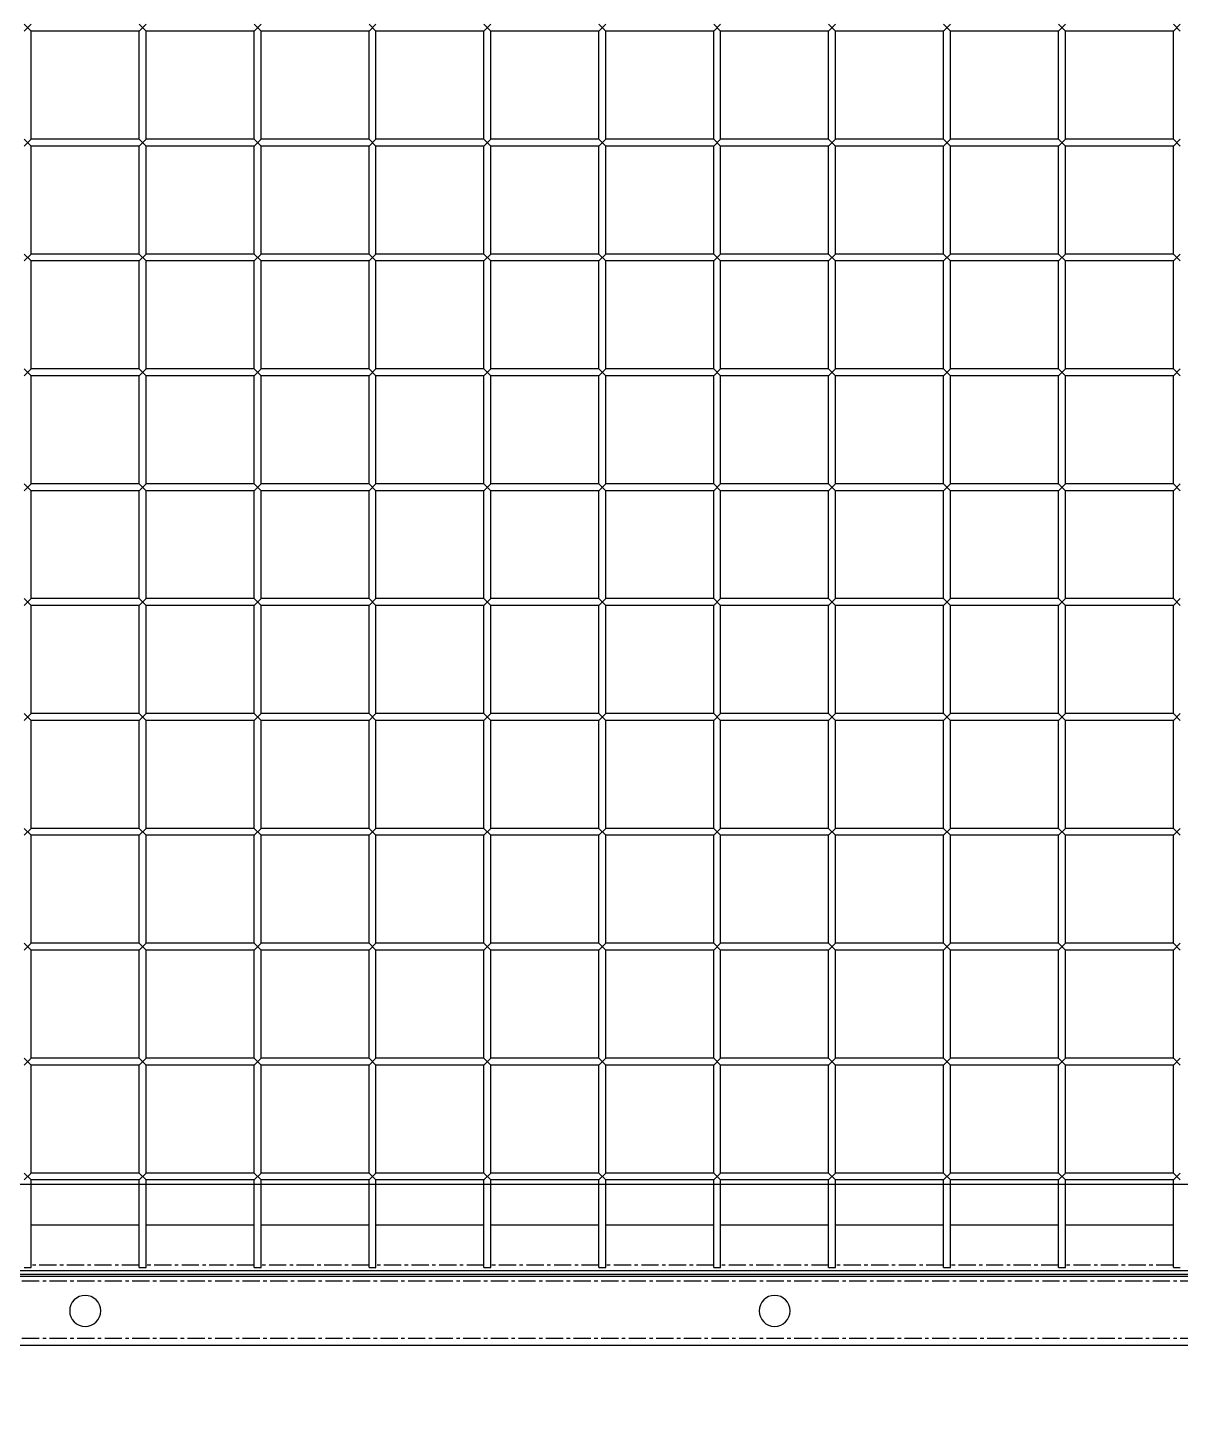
# Model space of a CAD drawing. Header units: millimetres. Extents: x -198529 to 244266, y -64 to 158464.
# Drawn here: x -168534 to -168032, y 108730 to 109334 of the extents above; entities that cross this region are included whole.
import ezdxf

# ---------------------------------------------------------------- set-up
doc = ezdxf.new("R2010")
doc.units = ezdxf.units.MM
doc.linetypes.add('CENTER', pattern=[12, 7.5, -1.5, 1.5, -1.5])
doc.layers.add('0-DCC', color=30, linetype='Continuous')
doc.layers.add('0-DCC-STRUC', color=180, linetype='Continuous')

# ---------------------------------------------------------------- blocks, each defined once
blk = doc.blocks.new('DCC2850x1800(右)')
at = {"color": 0, "linetype": 'Continuous'}
for p, q in [((63792.5, -73903.48), (63789.5, -73906.48)), ((63792.5, -73906.48), (63789.5, -73903.48)), ((63842.5, -73903.48), (63839.5, -73906.48)), ((63842.5, -73906.48), (63839.5, -73903.48)), ((63892.5, -73903.48), (63889.5, -73906.48)), ((63892.5, -73906.48), (63889.5, -73903.48)), ((63942.5, -73903.48), (63939.5, -73906.48)), ((63942.5, -73906.48), (63939.5, -73903.48)), ((63992.5, -73903.48), (63989.5, -73906.48)), ((63992.5, -73906.48), (63989.5, -73903.48)), ((64042.5, -73903.48), (64039.5, -73906.48)), ((64042.5, -73906.48), (64039.5, -73903.48)), ((64092.5, -73903.48), (64089.5, -73906.48)), ((64092.5, -73906.48), (64089.5, -73903.48)), ((64142.5, -73903.48), (64139.5, -73906.48)), ((64142.5, -73906.48), (64139.5, -73903.48)), ((64192.5, -73903.48), (64189.5, -73906.48)), ((64192.5, -73906.48), (64189.5, -73903.48)), ((64242.5, -73903.48), (64239.5, -73906.48)), ((64242.5, -73906.48), (64239.5, -73903.48)), ((64292.5, -73903.48), (64289.5, -73906.48)), ((64292.5, -73906.48), (64289.5, -73903.48)), ((63792.5, -73906.48), (63839.5, -73906.48)), ((63792.5, -73953.48), (63792.5, -73906.48)), ((63839.5, -73953.48), (63839.5, -73906.48)), ((63842.5, -73906.48), (63889.5, -73906.48)), ((63842.5, -73953.48), (63842.5, -73906.48)), ((63889.5, -73953.48), (63889.5, -73906.48)), ((63892.5, -73906.48), (63939.5, -73906.48)), ((63892.5, -73953.48), (63892.5, -73906.48)), ((63939.5, -73953.48), (63939.5, -73906.48)), ((63942.5, -73906.48), (63989.5, -73906.48)), ((63942.5, -73953.48), (63942.5, -73906.48)), ((63989.5, -73953.48), (63989.5, -73906.48)), ((63992.5, -73906.48), (64039.5, -73906.48)), ((63992.5, -73953.48), (63992.5, -73906.48)), ((64039.5, -73953.48), (64039.5, -73906.48)), ((64042.5, -73906.48), (64089.5, -73906.48)), ((64042.5, -73953.48), (64042.5, -73906.48)), ((64089.5, -73953.48), (64089.5, -73906.48)), ((64092.5, -73906.48), (64139.5, -73906.48)), ((64092.5, -73953.48), (64092.5, -73906.48)), ((64139.5, -73953.48), (64139.5, -73906.48)), ((64142.5, -73906.48), (64189.5, -73906.48)), ((64142.5, -73953.48), (64142.5, -73906.48)), ((64189.5, -73953.48), (64189.5, -73906.48)), ((64192.5, -73906.48), (64239.5, -73906.48)), ((64192.5, -73953.48), (64192.5, -73906.48)), ((64239.5, -73953.48), (64239.5, -73906.48)), ((64242.5, -73906.48), (64289.5, -73906.48)), ((64242.5, -73953.48), (64242.5, -73906.48)), ((64289.5, -73953.48), (64289.5, -73906.48)), ((63792.5, -73953.48), (63789.5, -73956.48)), ((63792.5, -73956.48), (63789.5, -73953.48)), ((63792.5, -73953.48), (63839.5, -73953.48)), ((63792.5, -73956.48), (63839.5, -73956.48)), ((63792.5, -74003.48), (63792.5, -73956.48)), ((63842.5, -73953.48), (63839.5, -73956.48)), ((63842.5, -73956.48), (63839.5, -73953.48)), ((63839.5, -74003.48), (63839.5, -73956.48)), ((63842.5, -73953.48), (63889.5, -73953.48)), ((63842.5, -73956.48), (63889.5, -73956.48)), ((63842.5, -74003.48), (63842.5, -73956.48)), ((63892.5, -73953.48), (63889.5, -73956.48)), ((63892.5, -73956.48), (63889.5, -73953.48)), ((63889.5, -74003.48), (63889.5, -73956.48)), ((63892.5, -73953.48), (63939.5, -73953.48)), ((63892.5, -73956.48), (63939.5, -73956.48)), ((63892.5, -74003.48), (63892.5, -73956.48)), ((63942.5, -73953.48), (63939.5, -73956.48)), ((63942.5, -73956.48), (63939.5, -73953.48)), ((63939.5, -74003.48), (63939.5, -73956.48)), ((63942.5, -73953.48), (63989.5, -73953.48)), ((63942.5, -73956.48), (63989.5, -73956.48)), ((63942.5, -74003.48), (63942.5, -73956.48)), ((63992.5, -73953.48), (63989.5, -73956.48)), ((63992.5, -73956.48), (63989.5, -73953.48)), ((63989.5, -74003.48), (63989.5, -73956.48)), ((63992.5, -73953.48), (64039.5, -73953.48)), ((63992.5, -73956.48), (64039.5, -73956.48)), ((63992.5, -74003.48), (63992.5, -73956.48)), ((64042.5, -73953.48), (64039.5, -73956.48)), ((64042.5, -73956.48), (64039.5, -73953.48)), ((64039.5, -74003.48), (64039.5, -73956.48)), ((64042.5, -73953.48), (64089.5, -73953.48)), ((64042.5, -73956.48), (64089.5, -73956.48)), ((64042.5, -74003.48), (64042.5, -73956.48)), ((64092.5, -73953.48), (64089.5, -73956.48)), ((64092.5, -73956.48), (64089.5, -73953.48)), ((64089.5, -74003.48), (64089.5, -73956.48)), ((64092.5, -73953.48), (64139.5, -73953.48)), ((64092.5, -73956.48), (64139.5, -73956.48)), ((64092.5, -74003.48), (64092.5, -73956.48)), ((64142.5, -73953.48), (64139.5, -73956.48)), ((64142.5, -73956.48), (64139.5, -73953.48)), ((64139.5, -74003.48), (64139.5, -73956.48)), ((64142.5, -73953.48), (64189.5, -73953.48)), ((64142.5, -73956.48), (64189.5, -73956.48)), ((64142.5, -74003.48), (64142.5, -73956.48)), ((64192.5, -73953.48), (64189.5, -73956.48)), ((64192.5, -73956.48), (64189.5, -73953.48)), ((64189.5, -74003.48), (64189.5, -73956.48)), ((64192.5, -73953.48), (64239.5, -73953.48)), ((64192.5, -73956.48), (64239.5, -73956.48)), ((64192.5, -74003.48), (64192.5, -73956.48)), ((64242.5, -73953.48), (64239.5, -73956.48)), ((64242.5, -73956.48), (64239.5, -73953.48)), ((64239.5, -74003.48), (64239.5, -73956.48)), ((64242.5, -73953.48), (64289.5, -73953.48)), ((64242.5, -73956.48), (64289.5, -73956.48)), ((64242.5, -74003.48), (64242.5, -73956.48)), ((64292.5, -73953.48), (64289.5, -73956.48)), ((64292.5, -73956.48), (64289.5, -73953.48)), ((64289.5, -74003.48), (64289.5, -73956.48)), ((63792.5, -74003.48), (63789.5, -74006.48)), ((63792.5, -74006.48), (63789.5, -74003.48)), ((63792.5, -74003.48), (63839.5, -74003.48)), ((63792.5, -74006.48), (63839.5, -74006.48)), ((63792.5, -74053.48), (63792.5, -74006.48)), ((63842.5, -74003.48), (63839.5, -74006.48)), ((63842.5, -74006.48), (63839.5, -74003.48)), ((63839.5, -74053.48), (63839.5, -74006.48)), ((63842.5, -74003.48), (63889.5, -74003.48)), ((63842.5, -74006.48), (63889.5, -74006.48)), ((63842.5, -74053.48), (63842.5, -74006.48)), ((63892.5, -74003.48), (63889.5, -74006.48)), ((63892.5, -74006.48), (63889.5, -74003.48)), ((63889.5, -74053.48), (63889.5, -74006.48)), ((63892.5, -74003.48), (63939.5, -74003.48)), ((63892.5, -74006.48), (63939.5, -74006.48)), ((63892.5, -74053.48), (63892.5, -74006.48)), ((63942.5, -74003.48), (63939.5, -74006.48)), ((63942.5, -74006.48), (63939.5, -74003.48)), ((63939.5, -74053.48), (63939.5, -74006.48)), ((63942.5, -74003.48), (63989.5, -74003.48)), ((63942.5, -74006.48), (63989.5, -74006.48)), ((63942.5, -74053.48), (63942.5, -74006.48)), ((63992.5, -74003.48), (63989.5, -74006.48)), ((63992.5, -74006.48), (63989.5, -74003.48)), ((63989.5, -74053.48), (63989.5, -74006.48)), ((63992.5, -74003.48), (64039.5, -74003.48)), ((63992.5, -74006.48), (64039.5, -74006.48)), ((63992.5, -74053.48), (63992.5, -74006.48)), ((64042.5, -74003.48), (64039.5, -74006.48)), ((64042.5, -74006.48), (64039.5, -74003.48)), ((64039.5, -74053.48), (64039.5, -74006.48)), ((64042.5, -74003.48), (64089.5, -74003.48)), ((64042.5, -74006.48), (64089.5, -74006.48)), ((64042.5, -74053.48), (64042.5, -74006.48)), ((64092.5, -74003.48), (64089.5, -74006.48)), ((64092.5, -74006.48), (64089.5, -74003.48)), ((64089.5, -74053.48), (64089.5, -74006.48)), ((64092.5, -74003.48), (64139.5, -74003.48)), ((64092.5, -74006.48), (64139.5, -74006.48)), ((64092.5, -74053.48), (64092.5, -74006.48)), ((64142.5, -74003.48), (64139.5, -74006.48)), ((64142.5, -74006.48), (64139.5, -74003.48)), ((64139.5, -74053.48), (64139.5, -74006.48)), ((64142.5, -74003.48), (64189.5, -74003.48)), ((64142.5, -74006.48), (64189.5, -74006.48)), ((64142.5, -74053.48), (64142.5, -74006.48)), ((64192.5, -74003.48), (64189.5, -74006.48)), ((64192.5, -74006.48), (64189.5, -74003.48)), ((64189.5, -74053.48), (64189.5, -74006.48)), ((64192.5, -74003.48), (64239.5, -74003.48)), ((64192.5, -74006.48), (64239.5, -74006.48)), ((64192.5, -74053.48), (64192.5, -74006.48)), ((64242.5, -74003.48), (64239.5, -74006.48)), ((64242.5, -74006.48), (64239.5, -74003.48)), ((64239.5, -74053.48), (64239.5, -74006.48)), ((64242.5, -74003.48), (64289.5, -74003.48)), ((64242.5, -74006.48), (64289.5, -74006.48)), ((64242.5, -74053.48), (64242.5, -74006.48)), ((64292.5, -74003.48), (64289.5, -74006.48)), ((64292.5, -74006.48), (64289.5, -74003.48)), ((64289.5, -74053.48), (64289.5, -74006.48)), ((63792.5, -74053.48), (63789.5, -74056.48)), ((63792.5, -74056.48), (63789.5, -74053.48)), ((63792.5, -74053.48), (63839.5, -74053.48)), ((63842.5, -74053.48), (63839.5, -74056.48)), ((63842.5, -74056.48), (63839.5, -74053.48)), ((63842.5, -74053.48), (63889.5, -74053.48)), ((63892.5, -74053.48), (63889.5, -74056.48)), ((63892.5, -74056.48), (63889.5, -74053.48)), ((63892.5, -74053.48), (63939.5, -74053.48)), ((63942.5, -74053.48), (63939.5, -74056.48)), ((63942.5, -74056.48), (63939.5, -74053.48)), ((63942.5, -74053.48), (63989.5, -74053.48)), ((63992.5, -74053.48), (63989.5, -74056.48)), ((63992.5, -74056.48), (63989.5, -74053.48)), ((63992.5, -74053.48), (64039.5, -74053.48)), ((64042.5, -74053.48), (64039.5, -74056.48)), ((64042.5, -74056.48), (64039.5, -74053.48)), ((64042.5, -74053.48), (64089.5, -74053.48)), ((64092.5, -74053.48), (64089.5, -74056.48)), ((64092.5, -74056.48), (64089.5, -74053.48)), ((64092.5, -74053.48), (64139.5, -74053.48)), ((64142.5, -74053.48), (64139.5, -74056.48)), ((64142.5, -74056.48), (64139.5, -74053.48)), ((64142.5, -74053.48), (64189.5, -74053.48)), ((64192.5, -74053.48), (64189.5, -74056.48)), ((64192.5, -74056.48), (64189.5, -74053.48)), ((64192.5, -74053.48), (64239.5, -74053.48)), ((64242.5, -74053.48), (64239.5, -74056.48)), ((64242.5, -74056.48), (64239.5, -74053.48)), ((64242.5, -74053.48), (64289.5, -74053.48)), ((64292.5, -74053.48), (64289.5, -74056.48)), ((64292.5, -74056.48), (64289.5, -74053.48)), ((63792.5, -74056.48), (63839.5, -74056.48)), ((63792.5, -74103.48), (63792.5, -74056.48)), ((63839.5, -74103.48), (63839.5, -74056.48)), ((63842.5, -74056.48), (63889.5, -74056.48)), ((63842.5, -74103.48), (63842.5, -74056.48)), ((63889.5, -74103.48), (63889.5, -74056.48)), ((63892.5, -74056.48), (63939.5, -74056.48)), ((63892.5, -74103.48), (63892.5, -74056.48)), ((63939.5, -74103.48), (63939.5, -74056.48)), ((63942.5, -74056.48), (63989.5, -74056.48)), ((63942.5, -74103.48), (63942.5, -74056.48)), ((63989.5, -74103.48), (63989.5, -74056.48)), ((63992.5, -74056.48), (64039.5, -74056.48)), ((63992.5, -74103.48), (63992.5, -74056.48)), ((64039.5, -74103.48), (64039.5, -74056.48)), ((64042.5, -74056.48), (64089.5, -74056.48)), ((64042.5, -74103.48), (64042.5, -74056.48)), ((64089.5, -74103.48), (64089.5, -74056.48)), ((64092.5, -74056.48), (64139.5, -74056.48)), ((64092.5, -74103.48), (64092.5, -74056.48)), ((64139.5, -74103.48), (64139.5, -74056.48)), ((64142.5, -74056.48), (64189.5, -74056.48)), ((64142.5, -74103.48), (64142.5, -74056.48)), ((64189.5, -74103.48), (64189.5, -74056.48)), ((64192.5, -74056.48), (64239.5, -74056.48)), ((64192.5, -74103.48), (64192.5, -74056.48)), ((64239.5, -74103.48), (64239.5, -74056.48)), ((64242.5, -74056.48), (64289.5, -74056.48)), ((64242.5, -74103.48), (64242.5, -74056.48)), ((64289.5, -74103.48), (64289.5, -74056.48)), ((63792.5, -74103.48), (63789.5, -74106.48)), ((63792.5, -74106.48), (63789.5, -74103.48)), ((63792.5, -74103.48), (63839.5, -74103.48)), ((63842.5, -74103.48), (63839.5, -74106.48)), ((63842.5, -74106.48), (63839.5, -74103.48)), ((63842.5, -74103.48), (63889.5, -74103.48)), ((63892.5, -74103.48), (63889.5, -74106.48)), ((63892.5, -74106.48), (63889.5, -74103.48)), ((63892.5, -74103.48), (63939.5, -74103.48)), ((63942.5, -74103.48), (63939.5, -74106.48)), ((63942.5, -74106.48), (63939.5, -74103.48)), ((63942.5, -74103.48), (63989.5, -74103.48)), ((63992.5, -74103.48), (63989.5, -74106.48)), ((63992.5, -74106.48), (63989.5, -74103.48)), ((63992.5, -74103.48), (64039.5, -74103.48)), ((64042.5, -74103.48), (64039.5, -74106.48)), ((64042.5, -74106.48), (64039.5, -74103.48)), ((64042.5, -74103.48), (64089.5, -74103.48)), ((64092.5, -74103.48), (64089.5, -74106.48)), ((64092.5, -74106.48), (64089.5, -74103.48)), ((64092.5, -74103.48), (64139.5, -74103.48)), ((64142.5, -74103.48), (64139.5, -74106.48)), ((64142.5, -74106.48), (64139.5, -74103.48)), ((64142.5, -74103.48), (64189.5, -74103.48)), ((64192.5, -74103.48), (64189.5, -74106.48)), ((64192.5, -74106.48), (64189.5, -74103.48)), ((64192.5, -74103.48), (64239.5, -74103.48)), ((64242.5, -74103.48), (64239.5, -74106.48)), ((64242.5, -74106.48), (64239.5, -74103.48)), ((64242.5, -74103.48), (64289.5, -74103.48)), ((64292.5, -74103.48), (64289.5, -74106.48)), ((64292.5, -74106.48), (64289.5, -74103.48)), ((63792.5, -74106.48), (63839.5, -74106.48)), ((63792.5, -74153.48), (63792.5, -74106.48)), ((63839.5, -74153.48), (63839.5, -74106.48)), ((63842.5, -74106.48), (63889.5, -74106.48)), ((63842.5, -74153.48), (63842.5, -74106.48)), ((63889.5, -74153.48), (63889.5, -74106.48)), ((63892.5, -74106.48), (63939.5, -74106.48)), ((63892.5, -74153.48), (63892.5, -74106.48)), ((63939.5, -74153.48), (63939.5, -74106.48)), ((63942.5, -74106.48), (63989.5, -74106.48)), ((63942.5, -74153.48), (63942.5, -74106.48)), ((63989.5, -74153.48), (63989.5, -74106.48)), ((63992.5, -74106.48), (64039.5, -74106.48)), ((63992.5, -74153.48), (63992.5, -74106.48)), ((64039.5, -74153.48), (64039.5, -74106.48)), ((64042.5, -74106.48), (64089.5, -74106.48)), ((64042.5, -74153.48), (64042.5, -74106.48)), ((64089.5, -74153.48), (64089.5, -74106.48)), ((64092.5, -74106.48), (64139.5, -74106.48)), ((64092.5, -74153.48), (64092.5, -74106.48)), ((64139.5, -74153.48), (64139.5, -74106.48)), ((64142.5, -74106.48), (64189.5, -74106.48)), ((64142.5, -74153.48), (64142.5, -74106.48)), ((64189.5, -74153.48), (64189.5, -74106.48)), ((64192.5, -74106.48), (64239.5, -74106.48)), ((64192.5, -74153.48), (64192.5, -74106.48)), ((64239.5, -74153.48), (64239.5, -74106.48)), ((64242.5, -74106.48), (64289.5, -74106.48)), ((64242.5, -74153.48), (64242.5, -74106.48)), ((64289.5, -74153.48), (64289.5, -74106.48)), ((63792.5, -74153.48), (63789.5, -74156.48)), ((63792.5, -74156.48), (63789.5, -74153.48)), ((63792.5, -74153.48), (63839.5, -74153.48)), ((63792.5, -74156.48), (63839.5, -74156.48)), ((63792.5, -74203.48), (63792.5, -74156.48)), ((63842.5, -74153.48), (63839.5, -74156.48)), ((63842.5, -74156.48), (63839.5, -74153.48)), ((63839.5, -74203.48), (63839.5, -74156.48)), ((63842.5, -74153.48), (63889.5, -74153.48)), ((63842.5, -74156.48), (63889.5, -74156.48)), ((63842.5, -74203.48), (63842.5, -74156.48)), ((63892.5, -74153.48), (63889.5, -74156.48)), ((63892.5, -74156.48), (63889.5, -74153.48)), ((63889.5, -74203.48), (63889.5, -74156.48)), ((63892.5, -74153.48), (63939.5, -74153.48)), ((63892.5, -74156.48), (63939.5, -74156.48)), ((63892.5, -74203.48), (63892.5, -74156.48)), ((63942.5, -74153.48), (63939.5, -74156.48)), ((63942.5, -74156.48), (63939.5, -74153.48)), ((63939.5, -74203.48), (63939.5, -74156.48)), ((63942.5, -74153.48), (63989.5, -74153.48)), ((63942.5, -74156.48), (63989.5, -74156.48)), ((63942.5, -74203.48), (63942.5, -74156.48)), ((63992.5, -74153.48), (63989.5, -74156.48)), ((63992.5, -74156.48), (63989.5, -74153.48)), ((63989.5, -74203.48), (63989.5, -74156.48)), ((63992.5, -74153.48), (64039.5, -74153.48)), ((63992.5, -74156.48), (64039.5, -74156.48)), ((63992.5, -74203.48), (63992.5, -74156.48)), ((64042.5, -74153.48), (64039.5, -74156.48)), ((64042.5, -74156.48), (64039.5, -74153.48)), ((64039.5, -74203.48), (64039.5, -74156.48)), ((64042.5, -74153.48), (64089.5, -74153.48)), ((64042.5, -74156.48), (64089.5, -74156.48)), ((64042.5, -74203.48), (64042.5, -74156.48)), ((64092.5, -74153.48), (64089.5, -74156.48)), ((64092.5, -74156.48), (64089.5, -74153.48)), ((64089.5, -74203.48), (64089.5, -74156.48)), ((64092.5, -74153.48), (64139.5, -74153.48)), ((64092.5, -74156.48), (64139.5, -74156.48)), ((64092.5, -74203.48), (64092.5, -74156.48)), ((64142.5, -74153.48), (64139.5, -74156.48)), ((64142.5, -74156.48), (64139.5, -74153.48)), ((64139.5, -74203.48), (64139.5, -74156.48)), ((64142.5, -74153.48), (64189.5, -74153.48)), ((64142.5, -74156.48), (64189.5, -74156.48)), ((64142.5, -74203.48), (64142.5, -74156.48)), ((64192.5, -74153.48), (64189.5, -74156.48)), ((64192.5, -74156.48), (64189.5, -74153.48)), ((64189.5, -74203.48), (64189.5, -74156.48)), ((64192.5, -74153.48), (64239.5, -74153.48)), ((64192.5, -74156.48), (64239.5, -74156.48)), ((64192.5, -74203.48), (64192.5, -74156.48)), ((64242.5, -74153.48), (64239.5, -74156.48)), ((64242.5, -74156.48), (64239.5, -74153.48)), ((64239.5, -74203.48), (64239.5, -74156.48)), ((64242.5, -74153.48), (64289.5, -74153.48)), ((64242.5, -74156.48), (64289.5, -74156.48)), ((64242.5, -74203.48), (64242.5, -74156.48)), ((64292.5, -74153.48), (64289.5, -74156.48)), ((64292.5, -74156.48), (64289.5, -74153.48)), ((64289.5, -74203.48), (64289.5, -74156.48)), ((63792.5, -74203.48), (63789.5, -74206.48)), ((63792.5, -74206.48), (63789.5, -74203.48)), ((63792.5, -74203.48), (63839.5, -74203.48)), ((63842.5, -74203.48), (63839.5, -74206.48)), ((63842.5, -74206.48), (63839.5, -74203.48)), ((63842.5, -74203.48), (63889.5, -74203.48)), ((63892.5, -74203.48), (63889.5, -74206.48)), ((63892.5, -74206.48), (63889.5, -74203.48)), ((63892.5, -74203.48), (63939.5, -74203.48)), ((63942.5, -74203.48), (63939.5, -74206.48)), ((63942.5, -74206.48), (63939.5, -74203.48)), ((63942.5, -74203.48), (63989.5, -74203.48)), ((63992.5, -74203.48), (63989.5, -74206.48)), ((63992.5, -74206.48), (63989.5, -74203.48)), ((63992.5, -74203.48), (64039.5, -74203.48)), ((64042.5, -74203.48), (64039.5, -74206.48)), ((64042.5, -74206.48), (64039.5, -74203.48)), ((64042.5, -74203.48), (64089.5, -74203.48)), ((64092.5, -74203.48), (64089.5, -74206.48)), ((64092.5, -74206.48), (64089.5, -74203.48)), ((64092.5, -74203.48), (64139.5, -74203.48)), ((64142.5, -74203.48), (64139.5, -74206.48)), ((64142.5, -74206.48), (64139.5, -74203.48)), ((64142.5, -74203.48), (64189.5, -74203.48)), ((64192.5, -74203.48), (64189.5, -74206.48)), ((64192.5, -74206.48), (64189.5, -74203.48)), ((64192.5, -74203.48), (64239.5, -74203.48)), ((64242.5, -74203.48), (64239.5, -74206.48)), ((64242.5, -74206.48), (64239.5, -74203.48)), ((64242.5, -74203.48), (64289.5, -74203.48)), ((64292.5, -74203.48), (64289.5, -74206.48)), ((64292.5, -74206.48), (64289.5, -74203.48)), ((63792.5, -74206.48), (63839.5, -74206.48)), ((63792.5, -74253.48), (63792.5, -74206.48)), ((63839.5, -74253.48), (63839.5, -74206.48)), ((63842.5, -74206.48), (63889.5, -74206.48)), ((63842.5, -74253.48), (63842.5, -74206.48)), ((63889.5, -74253.48), (63889.5, -74206.48)), ((63892.5, -74206.48), (63939.5, -74206.48)), ((63892.5, -74253.48), (63892.5, -74206.48)), ((63939.5, -74253.48), (63939.5, -74206.48)), ((63942.5, -74206.48), (63989.5, -74206.48)), ((63942.5, -74253.48), (63942.5, -74206.48)), ((63989.5, -74253.48), (63989.5, -74206.48)), ((63992.5, -74206.48), (64039.5, -74206.48)), ((63992.5, -74253.48), (63992.5, -74206.48)), ((64039.5, -74253.48), (64039.5, -74206.48)), ((64042.5, -74206.48), (64089.5, -74206.48)), ((64042.5, -74253.48), (64042.5, -74206.48)), ((64089.5, -74253.48), (64089.5, -74206.48)), ((64092.5, -74206.48), (64139.5, -74206.48)), ((64092.5, -74253.48), (64092.5, -74206.48)), ((64139.5, -74253.48), (64139.5, -74206.48)), ((64142.5, -74206.48), (64189.5, -74206.48)), ((64142.5, -74253.48), (64142.5, -74206.48)), ((64189.5, -74253.48), (64189.5, -74206.48)), ((64192.5, -74206.48), (64239.5, -74206.48)), ((64192.5, -74253.48), (64192.5, -74206.48)), ((64239.5, -74253.48), (64239.5, -74206.48)), ((64242.5, -74206.48), (64289.5, -74206.48)), ((64242.5, -74253.48), (64242.5, -74206.48)), ((64289.5, -74253.48), (64289.5, -74206.48)), ((63792.5, -74253.48), (63789.5, -74256.48)), ((63792.5, -74256.48), (63789.5, -74253.48)), ((63792.5, -74253.48), (63839.5, -74253.48)), ((63842.5, -74253.48), (63839.5, -74256.48)), ((63842.5, -74256.48), (63839.5, -74253.48)), ((63842.5, -74253.48), (63889.5, -74253.48)), ((63892.5, -74253.48), (63889.5, -74256.48)), ((63892.5, -74256.48), (63889.5, -74253.48)), ((63892.5, -74253.48), (63939.5, -74253.48)), ((63942.5, -74253.48), (63939.5, -74256.48)), ((63942.5, -74256.48), (63939.5, -74253.48)), ((63942.5, -74253.48), (63989.5, -74253.48)), ((63992.5, -74253.48), (63989.5, -74256.48)), ((63992.5, -74256.48), (63989.5, -74253.48)), ((63992.5, -74253.48), (64039.5, -74253.48)), ((64042.5, -74253.48), (64039.5, -74256.48)), ((64042.5, -74256.48), (64039.5, -74253.48)), ((64042.5, -74253.48), (64089.5, -74253.48)), ((64092.5, -74253.48), (64089.5, -74256.48)), ((64092.5, -74256.48), (64089.5, -74253.48)), ((64092.5, -74253.48), (64139.5, -74253.48)), ((64142.5, -74253.48), (64139.5, -74256.48)), ((64142.5, -74256.48), (64139.5, -74253.48)), ((64142.5, -74253.48), (64189.5, -74253.48)), ((64192.5, -74253.48), (64189.5, -74256.48)), ((64192.5, -74256.48), (64189.5, -74253.48)), ((64192.5, -74253.48), (64239.5, -74253.48)), ((64242.5, -74253.48), (64239.5, -74256.48)), ((64242.5, -74256.48), (64239.5, -74253.48)), ((64242.5, -74253.48), (64289.5, -74253.48)), ((64292.5, -74253.48), (64289.5, -74256.48)), ((64292.5, -74256.48), (64289.5, -74253.48)), ((63792.5, -74256.48), (63839.5, -74256.48)), ((63792.5, -74303.48), (63792.5, -74256.48)), ((63839.5, -74303.48), (63839.5, -74256.48)), ((63842.5, -74256.48), (63889.5, -74256.48)), ((63842.5, -74303.48), (63842.5, -74256.48)), ((63889.5, -74303.48), (63889.5, -74256.48)), ((63892.5, -74256.48), (63939.5, -74256.48)), ((63892.5, -74303.48), (63892.5, -74256.48)), ((63939.5, -74303.48), (63939.5, -74256.48)), ((63942.5, -74256.48), (63989.5, -74256.48)), ((63942.5, -74303.48), (63942.5, -74256.48)), ((63989.5, -74303.48), (63989.5, -74256.48)), ((63992.5, -74256.48), (64039.5, -74256.48)), ((63992.5, -74303.48), (63992.5, -74256.48)), ((64039.5, -74303.48), (64039.5, -74256.48)), ((64042.5, -74256.48), (64089.5, -74256.48)), ((64042.5, -74303.48), (64042.5, -74256.48)), ((64089.5, -74303.48), (64089.5, -74256.48)), ((64092.5, -74256.48), (64139.5, -74256.48)), ((64092.5, -74303.48), (64092.5, -74256.48)), ((64139.5, -74303.48), (64139.5, -74256.48)), ((64142.5, -74256.48), (64189.5, -74256.48)), ((64142.5, -74303.48), (64142.5, -74256.48)), ((64189.5, -74303.48), (64189.5, -74256.48)), ((64192.5, -74256.48), (64239.5, -74256.48)), ((64192.5, -74303.48), (64192.5, -74256.48)), ((64239.5, -74303.48), (64239.5, -74256.48)), ((64242.5, -74256.48), (64289.5, -74256.48)), ((64242.5, -74303.48), (64242.5, -74256.48)), ((64289.5, -74303.48), (64289.5, -74256.48)), ((63792.5, -74303.48), (63789.5, -74306.48)), ((63792.5, -74306.48), (63789.5, -74303.48)), ((63792.5, -74303.48), (63839.5, -74303.48)), ((63792.5, -74306.48), (63839.5, -74306.48)), ((63792.5, -74353.48), (63792.5, -74306.48)), ((63842.5, -74303.48), (63839.5, -74306.48)), ((63842.5, -74306.48), (63839.5, -74303.48)), ((63839.5, -74353.48), (63839.5, -74306.48)), ((63842.5, -74303.48), (63889.5, -74303.48)), ((63842.5, -74306.48), (63889.5, -74306.48)), ((63842.5, -74353.48), (63842.5, -74306.48)), ((63892.5, -74303.48), (63889.5, -74306.48)), ((63892.5, -74306.48), (63889.5, -74303.48)), ((63889.5, -74353.48), (63889.5, -74306.48)), ((63892.5, -74303.48), (63939.5, -74303.48)), ((63892.5, -74306.48), (63939.5, -74306.48)), ((63892.5, -74353.48), (63892.5, -74306.48)), ((63942.5, -74303.48), (63939.5, -74306.48)), ((63942.5, -74306.48), (63939.5, -74303.48)), ((63939.5, -74353.48), (63939.5, -74306.48)), ((63942.5, -74303.48), (63989.5, -74303.48)), ((63942.5, -74306.48), (63989.5, -74306.48)), ((63942.5, -74353.48), (63942.5, -74306.48)), ((63992.5, -74303.48), (63989.5, -74306.48)), ((63992.5, -74306.48), (63989.5, -74303.48)), ((63989.5, -74353.48), (63989.5, -74306.48)), ((63992.5, -74303.48), (64039.5, -74303.48)), ((63992.5, -74306.48), (64039.5, -74306.48)), ((63992.5, -74353.48), (63992.5, -74306.48)), ((64042.5, -74303.48), (64039.5, -74306.48)), ((64042.5, -74306.48), (64039.5, -74303.48)), ((64039.5, -74353.48), (64039.5, -74306.48)), ((64042.5, -74303.48), (64089.5, -74303.48)), ((64042.5, -74306.48), (64089.5, -74306.48)), ((64042.5, -74353.48), (64042.5, -74306.48)), ((64092.5, -74303.48), (64089.5, -74306.48)), ((64092.5, -74306.48), (64089.5, -74303.48)), ((64089.5, -74353.48), (64089.5, -74306.48)), ((64092.5, -74303.48), (64139.5, -74303.48)), ((64092.5, -74306.48), (64139.5, -74306.48)), ((64092.5, -74353.48), (64092.5, -74306.48)), ((64142.5, -74303.48), (64139.5, -74306.48)), ((64142.5, -74306.48), (64139.5, -74303.48)), ((64139.5, -74353.48), (64139.5, -74306.48)), ((64142.5, -74303.48), (64189.5, -74303.48)), ((64142.5, -74306.48), (64189.5, -74306.48)), ((64142.5, -74353.48), (64142.5, -74306.48)), ((64192.5, -74303.48), (64189.5, -74306.48)), ((64192.5, -74306.48), (64189.5, -74303.48)), ((64189.5, -74353.48), (64189.5, -74306.48)), ((64192.5, -74303.48), (64239.5, -74303.48)), ((64192.5, -74306.48), (64239.5, -74306.48)), ((64192.5, -74353.48), (64192.5, -74306.48)), ((64242.5, -74303.48), (64239.5, -74306.48)), ((64242.5, -74306.48), (64239.5, -74303.48)), ((64239.5, -74353.48), (64239.5, -74306.48)), ((64242.5, -74303.48), (64289.5, -74303.48)), ((64242.5, -74306.48), (64289.5, -74306.48)), ((64242.5, -74353.48), (64242.5, -74306.48)), ((64292.5, -74303.48), (64289.5, -74306.48)), ((64292.5, -74306.48), (64289.5, -74303.48)), ((64289.5, -74353.48), (64289.5, -74306.48)), ((63792.5, -74353.48), (63789.5, -74356.48)), ((63792.5, -74356.48), (63789.5, -74353.48)), ((63792.5, -74353.48), (63839.5, -74353.48)), ((63792.5, -74356.48), (63839.5, -74356.48)), ((63792.5, -74403.48), (63792.5, -74356.48)), ((63842.5, -74353.48), (63839.5, -74356.48)), ((63842.5, -74356.48), (63839.5, -74353.48)), ((63839.5, -74403.48), (63839.5, -74356.48)), ((63842.5, -74353.48), (63889.5, -74353.48)), ((63842.5, -74356.48), (63889.5, -74356.48)), ((63842.5, -74403.48), (63842.5, -74356.48)), ((63892.5, -74353.48), (63889.5, -74356.48)), ((63892.5, -74356.48), (63889.5, -74353.48)), ((63889.5, -74403.48), (63889.5, -74356.48)), ((63892.5, -74353.48), (63939.5, -74353.48)), ((63892.5, -74356.48), (63939.5, -74356.48)), ((63892.5, -74403.48), (63892.5, -74356.48)), ((63942.5, -74353.48), (63939.5, -74356.48)), ((63942.5, -74356.48), (63939.5, -74353.48)), ((63939.5, -74403.48), (63939.5, -74356.48)), ((63942.5, -74353.48), (63989.5, -74353.48)), ((63942.5, -74356.48), (63989.5, -74356.48)), ((63942.5, -74403.48), (63942.5, -74356.48)), ((63992.5, -74353.48), (63989.5, -74356.48)), ((63992.5, -74356.48), (63989.5, -74353.48)), ((63989.5, -74403.48), (63989.5, -74356.48)), ((63992.5, -74353.48), (64039.5, -74353.48)), ((63992.5, -74356.48), (64039.5, -74356.48)), ((63992.5, -74403.48), (63992.5, -74356.48)), ((64042.5, -74353.48), (64039.5, -74356.48)), ((64042.5, -74356.48), (64039.5, -74353.48)), ((64039.5, -74403.48), (64039.5, -74356.48)), ((64042.5, -74353.48), (64089.5, -74353.48)), ((64042.5, -74356.48), (64089.5, -74356.48)), ((64042.5, -74403.48), (64042.5, -74356.48)), ((64092.5, -74353.48), (64089.5, -74356.48)), ((64092.5, -74356.48), (64089.5, -74353.48)), ((64089.5, -74403.48), (64089.5, -74356.48)), ((64092.5, -74353.48), (64139.5, -74353.48)), ((64092.5, -74356.48), (64139.5, -74356.48)), ((64092.5, -74403.48), (64092.5, -74356.48)), ((64142.5, -74353.48), (64139.5, -74356.48)), ((64142.5, -74356.48), (64139.5, -74353.48)), ((64139.5, -74403.48), (64139.5, -74356.48)), ((64142.5, -74353.48), (64189.5, -74353.48)), ((64142.5, -74356.48), (64189.5, -74356.48)), ((64142.5, -74403.48), (64142.5, -74356.48)), ((64192.5, -74353.48), (64189.5, -74356.48)), ((64192.5, -74356.48), (64189.5, -74353.48)), ((64189.5, -74403.48), (64189.5, -74356.48)), ((64192.5, -74353.48), (64239.5, -74353.48)), ((64192.5, -74356.48), (64239.5, -74356.48)), ((64192.5, -74403.48), (64192.5, -74356.48)), ((64242.5, -74353.48), (64239.5, -74356.48)), ((64242.5, -74356.48), (64239.5, -74353.48)), ((64239.5, -74403.48), (64239.5, -74356.48)), ((64242.5, -74353.48), (64289.5, -74353.48)), ((64242.5, -74356.48), (64289.5, -74356.48)), ((64242.5, -74403.48), (64242.5, -74356.48)), ((64292.5, -74353.48), (64289.5, -74356.48)), ((64292.5, -74356.48), (64289.5, -74353.48)), ((64289.5, -74403.48), (64289.5, -74356.48)), ((63792.5, -74403.48), (63789.5, -74406.48)), ((63792.5, -74406.48), (63789.5, -74403.48)), ((63792.5, -74403.48), (63839.5, -74403.48)), ((63842.5, -74403.48), (63839.5, -74406.48)), ((63842.5, -74406.48), (63839.5, -74403.48)), ((63842.5, -74403.48), (63889.5, -74403.48)), ((63892.5, -74403.48), (63889.5, -74406.48)), ((63892.5, -74406.48), (63889.5, -74403.48)), ((63892.5, -74403.48), (63939.5, -74403.48)), ((63942.5, -74403.48), (63939.5, -74406.48)), ((63942.5, -74406.48), (63939.5, -74403.48)), ((63942.5, -74403.48), (63989.5, -74403.48)), ((63992.5, -74403.48), (63989.5, -74406.48)), ((63992.5, -74406.48), (63989.5, -74403.48)), ((63992.5, -74403.48), (64039.5, -74403.48)), ((64042.5, -74403.48), (64039.5, -74406.48)), ((64042.5, -74406.48), (64039.5, -74403.48)), ((64042.5, -74403.48), (64089.5, -74403.48)), ((64092.5, -74403.48), (64089.5, -74406.48)), ((64092.5, -74406.48), (64089.5, -74403.48)), ((64092.5, -74403.48), (64139.5, -74403.48)), ((64142.5, -74403.48), (64139.5, -74406.48)), ((64142.5, -74406.48), (64139.5, -74403.48)), ((64142.5, -74403.48), (64189.5, -74403.48)), ((64192.5, -74403.48), (64189.5, -74406.48)), ((64192.5, -74406.48), (64189.5, -74403.48)), ((64192.5, -74403.48), (64239.5, -74403.48)), ((64242.5, -74403.48), (64239.5, -74406.48)), ((64242.5, -74406.48), (64239.5, -74403.48)), ((64242.5, -74403.48), (64289.5, -74403.48)), ((64292.5, -74403.48), (64289.5, -74406.48)), ((64292.5, -74406.48), (64289.5, -74403.48)), ((63792.5, -74406.48), (63839.5, -74406.48)), ((63792.5, -74444.58), (63792.5, -74406.48)), ((63839.5, -74444.58), (63839.5, -74406.48)), ((63842.5, -74406.48), (63889.5, -74406.48)), ((63842.5, -74444.58), (63842.5, -74406.48)), ((63889.5, -74444.58), (63889.5, -74406.48)), ((63892.5, -74406.48), (63939.5, -74406.48)), ((63892.5, -74444.58), (63892.5, -74406.48)), ((63939.5, -74444.58), (63939.5, -74406.48)), ((63942.5, -74406.48), (63989.5, -74406.48)), ((63942.5, -74444.58), (63942.5, -74406.48)), ((63989.5, -74444.58), (63989.5, -74406.48)), ((63992.5, -74406.48), (64039.5, -74406.48)), ((63992.5, -74444.58), (63992.5, -74406.48)), ((64039.5, -74444.58), (64039.5, -74406.48)), ((64042.5, -74406.48), (64089.5, -74406.48)), ((64042.5, -74444.58), (64042.5, -74406.48)), ((64089.5, -74444.58), (64089.5, -74406.48)), ((64092.5, -74406.48), (64139.5, -74406.48)), ((64092.5, -74444.58), (64092.5, -74406.48)), ((64139.5, -74444.58), (64139.5, -74406.48)), ((64142.5, -74406.48), (64189.5, -74406.48)), ((64142.5, -74444.58), (64142.5, -74406.48)), ((64189.5, -74444.58), (64189.5, -74406.48)), ((64192.5, -74406.48), (64239.5, -74406.48)), ((64192.5, -74444.58), (64192.5, -74406.48)), ((64239.5, -74444.58), (64239.5, -74406.48)), ((64242.5, -74406.48), (64289.5, -74406.48)), ((64242.5, -74444.58), (64242.5, -74406.48)), ((64289.5, -74444.58), (64289.5, -74406.48)), ((63839.5, -74426.08), (63792.5, -74426.08)), ((63889.5, -74426.08), (63842.5, -74426.08)), ((63939.5, -74426.08), (63892.5, -74426.08)), ((63989.5, -74426.08), (63942.5, -74426.08)), ((64039.5, -74426.08), (63992.5, -74426.08)), ((64089.5, -74426.08), (64042.5, -74426.08)), ((64139.5, -74426.08), (64092.5, -74426.08)), ((64189.5, -74426.08), (64142.5, -74426.08)), ((64239.5, -74426.08), (64192.5, -74426.08)), ((64289.5, -74426.08), (64242.5, -74426.08)), ((62966, -74446.08), (65616, -74446.08)), ((62966, -74447.58), (65613, -74447.58)), ((63792.5, -74444.58), (63789.5, -74444.58)), ((63842.5, -74444.58), (63839.5, -74444.58)), ((63892.5, -74444.58), (63889.5, -74444.58)), ((63942.5, -74444.58), (63939.5, -74444.58)), ((63992.5, -74444.58), (63989.5, -74444.58)), ((64042.5, -74444.58), (64039.5, -74444.58)), ((64092.5, -74444.58), (64089.5, -74444.58)), ((64142.5, -74444.58), (64139.5, -74444.58)), ((64192.5, -74444.58), (64189.5, -74444.58)), ((64242.5, -74444.58), (64239.5, -74444.58)), ((64292.5, -74444.58), (64289.5, -74444.58)), ((62966, -74478.48), (65614.5, -74478.48))]:
    blk.add_line(p, q, dxfattribs=at)
at = {"color": 0, "linetype": 'CENTER'}
for p, q in [((63792.5, -74443.58), (63839.5, -74443.58)), ((63842.5, -74443.58), (63889.5, -74443.58)), ((63892.5, -74443.58), (63939.5, -74443.58)), ((63942.5, -74443.58), (63989.5, -74443.58)), ((63992.5, -74443.58), (64039.5, -74443.58)), ((64042.5, -74443.58), (64089.5, -74443.58)), ((64092.5, -74443.58), (64139.5, -74443.58)), ((64142.5, -74443.58), (64189.5, -74443.58)), ((64192.5, -74443.58), (64239.5, -74443.58)), ((64242.5, -74443.58), (64289.5, -74443.58)), ((62966, -74450.58), (65614.5, -74450.58)), ((62966, -74475.48), (65614.5, -74475.48))]:
    blk.add_line(p, q, dxfattribs=at)
at = {"color": 0, "linetype": 'Continuous'}
for centre in [(63966, -74463.48), (63966, -74463.48), (64266, -74463.48)]:
    blk.add_circle(centre, 6.75, dxfattribs=at)

msp = doc.modelspace()

# ---------------------------------------------------------------- linework, layer by layer
at = {"layer": '0-DCC-STRUC'}
for points in [[(-169945.77, 108630.01), (-167195.66, 108630.01), (-167195.66, 108830.01), (-169945.77, 108830.01)], [(-169945.77, 108670.01), (-167195.66, 108670.01), (-167195.66, 108790.01), (-169945.77, 108790.01)]]:
    msp.add_lwpolyline(points, close=True, dxfattribs=at)

# ---------------------------------------------------------------- block references
at = {"layer": '0-DCC', "xscale": -1}
msp.add_blockref('DCC2850x1800(右)', (-104242.77, 183238.49), dxfattribs=at)

doc.saveas('drawing.dxf')
